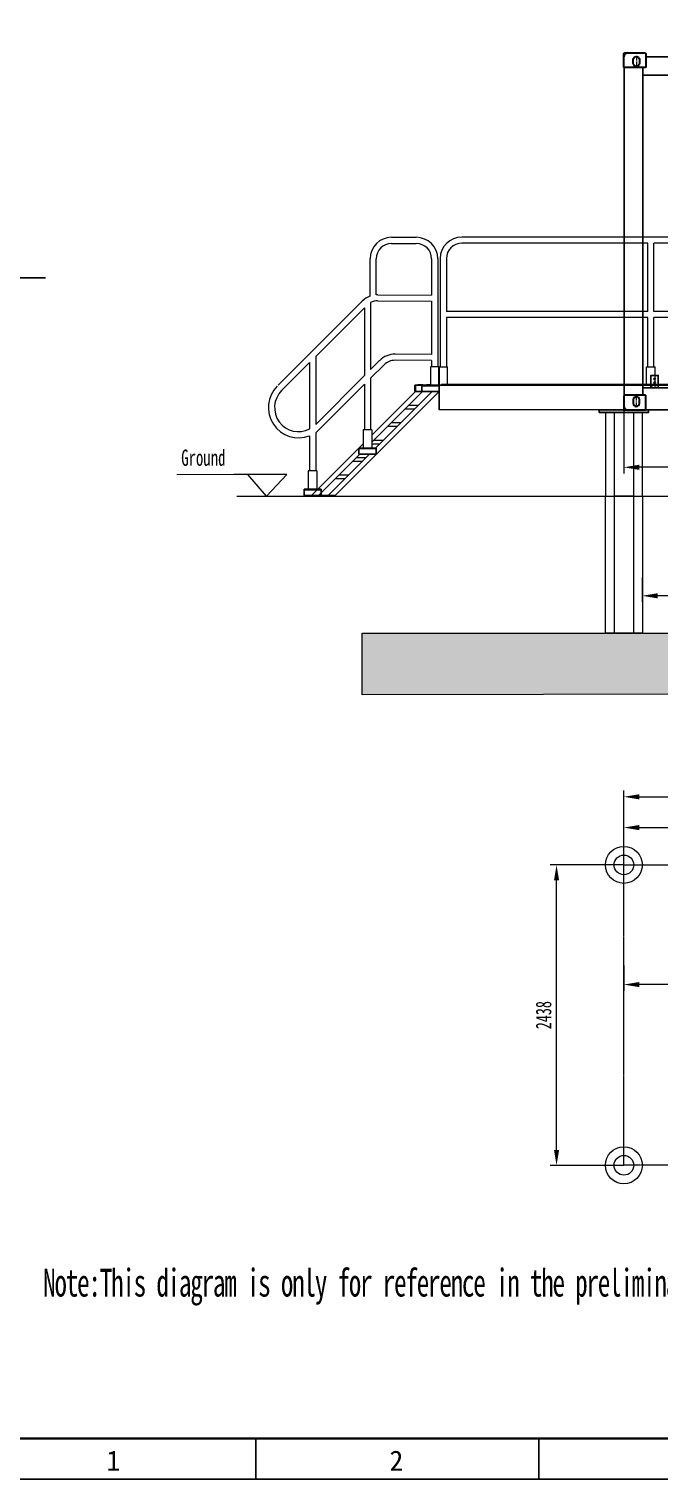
# Model space of a CAD drawing. Header units: millimetres. Extents: x 55614 to 110757, y -66981 to -47484.
# Drawn here: x 83641 to 88756, y -66981 to -55214 of the extents above; entities that cross this region are included whole.
import ezdxf

# ---------------------------------------------------------------- set-up
doc = ezdxf.new("R2010")
doc.units = ezdxf.units.MM
for name, pattern in [('ACAD_ISO02W100', [15, 12, -3]), ('ACAD_ISO03W100', [30, 12, -18]), ('AM_ISO02W050', [7.5, 6, -1.5]), ('CENTER', [50.8, 31.75, -6.35, 6.35, -6.35])]:
    doc.linetypes.add(name, pattern=pattern)
doc.layers.get('0').update_dxf_attribs({"lineweight": 15})
doc.layers.get('Defpoints').update_dxf_attribs({"lineweight": 15})
for name, color, linetype in [('02___PRT_ALL_AXES', 7, 'Continuous'), ('09_ALL_ROUNDS', 7, 'Continuous'), ('20_ALL_FEATURES', 7, 'Continuous'), ('FORM', 7, 'Continuous'), ('LY_Partlib2', 7, 'Continuous'), ('SB', 43, 'Continuous')]:
    doc.layers.add(name, color=color, linetype=linetype)
for name, color, linetype, lineweight in [('AM_0', 7, 'Continuous', 30), ('AM_7N', 4, 'CENTER', 15), ('THICK', 7, 'Continuous', 0)]:
    doc.layers.add(name, color=color, linetype=linetype, lineweight=lineweight)
doc.styles.add('KEHUA', font='STFANGSO.TTF')
doc.styles.add('TH_GBDIM', font='romans.shx', dxfattribs={"width": 0.8, "bigfont": 'gbcbig.shx'})
doc.styles.add('标准', font='simsun.ttc', dxfattribs={"width": 0.667})
doc.dimstyles.new('TH_GBDIM', dxfattribs={"dimscale": 42, "dimtxt": 3, "dimasz": 3, "dimexe": 1.2, "dimexo": 0, "dimgap": 1, "dimtad": 1, "dimdec": 1, "dimlfac": -1.5, "dimdsep": 46, "dimtxsty": 'TH_GBDIM', "dimcen": 2.5, "dimclrd": 130, "dimclre": 130, "dimclrt": 3, "dimadec": 0, "dimazin": 2, "dimtfac": 0.714286, "dimtdec": 1, "dimtmove": 0, "dimatfit": 3, "dimfxl": 1, "dimtolj": 1, "dimtzin": 0, "dimlwd": -1, "dimlwe": -1, "dimarcsym": 0})

# ---------------------------------------------------------------- blocks, each defined once
blk = doc.blocks.new('*D1392')
at = {"color": 130}
for p, q in [((88470, -61998), (88470, -61644)), ((91720, -61998), (91720, -61644)), ((88596, -61695), (91594, -61695))]:
    blk.add_line(p, q, dxfattribs=at)
for points in [[(88596, -61674), (88596, -61716), (88470, -61695)], [(91594, -61716), (91594, -61674), (91720, -61695)]]:
    blk.add_solid(points, dxfattribs=at)
at = {"layer": 'Defpoints', "color": 0}
for p in [(91720, -61695), (88470, -61998), (91720, -61998)]:
    blk.add_point(p, dxfattribs=at)
at = {"color": 3, "insert": (90095, -61590), "char_height": 126, "attachment_point": 5, "style": '标准'}
blk.add_mtext('\\A1;\\A1;3250', dxfattribs=at)
blk = doc.blocks.new('*D1408')
at = {"color": 130}
for p, q in [((88470, -61998), (87873, -61998)), ((87924, -64310), (87924, -62124)), ((88470, -64436), (87873, -64436))]:
    blk.add_line(p, q, dxfattribs=at)
for points in [[(87945, -62124), (87903, -62124), (87924, -61998)], [(87903, -64310), (87945, -64310), (87924, -64436)]]:
    blk.add_solid(points, dxfattribs=at)
at = {"layer": 'Defpoints', "color": 0}
for p in [(87924, -61998), (88470, -61998), (88470, -64436)]:
    blk.add_point(p, dxfattribs=at)
at = {"color": 3, "insert": (87819, -63217), "char_height": 126, "attachment_point": 5, "rotation": 90, "style": '标准'}
blk.add_mtext('\\A1;\\A1;2438', dxfattribs=at)
blk = doc.blocks.new('*D1411')
at = {"color": 130}
for p, q in [((90978, -59605), (90978, -59864)), ((88620, -59666), (88620, -59864)), ((90852, -59814), (88746, -59814))]:
    blk.add_line(p, q, dxfattribs=at)
for points in [[(88746, -59793), (88746, -59835), (88620, -59814)], [(90852, -59835), (90852, -59793), (90978, -59814)]]:
    blk.add_solid(points, dxfattribs=at)
at = {"layer": 'Defpoints', "color": 0}
for p in [(90978, -59605), (88620, -59666), (88620, -59814)]:
    blk.add_point(p, dxfattribs=at)
at = {"color": 3, "insert": (89799, -59709), "char_height": 126, "attachment_point": 5, "style": '标准'}
blk.add_mtext('\\A1;\\A1;2358', dxfattribs=at)
blk = doc.blocks.new('*D1418')
at = {"color": 130}
for p, q in [((88470, -61848), (88470, -61395)), ((94528, -61998), (94528, -61395)), ((88596, -61445), (94402, -61445))]:
    blk.add_line(p, q, dxfattribs=at)
for points in [[(88596, -61424), (88596, -61466), (88470, -61445)], [(94402, -61466), (94402, -61424), (94528, -61445)]]:
    blk.add_solid(points, dxfattribs=at)
at = {"layer": 'Defpoints', "color": 0}
for p in [(94528, -61445), (88470, -61848), (94528, -61998)]:
    blk.add_point(p, dxfattribs=at)
at = {"color": 3, "insert": (91499, -61340), "char_height": 126, "attachment_point": 5, "style": '标准'}
blk.add_mtext('\\A1;\\A1;6058', dxfattribs=at)
blk = doc.blocks.new('*D1419')
at = {"color": 130}
for p, q in [((88470, -62813), (88470, -63020)), ((90978, -62813), (90978, -63020)), ((90852, -62969), (88596, -62969))]:
    blk.add_line(p, q, dxfattribs=at)
for points in [[(88596, -62948), (88596, -62990), (88470, -62969)], [(90852, -62990), (90852, -62948), (90978, -62969)]]:
    blk.add_solid(points, dxfattribs=at)
at = {"layer": 'Defpoints', "color": 0}
for p in [(88470, -62813), (90978, -62813), (88470, -62969)]:
    blk.add_point(p, dxfattribs=at)
at = {"color": 3, "insert": (89724, -62864), "char_height": 126, "attachment_point": 5, "style": '标准'}
blk.add_mtext('\\A1;\\A1;2508', dxfattribs=at)
blk = doc.blocks.new('gfdgdsg')
at = {"color": 7, "linetype": 'Continuous'}
for p, q in [((565683, -304354), (565883, -304354)), ((565683, -304404), (565883, -304404)), ((565508, -304833), (565508, -304529)), ((565558, -304822), (565558, -304529)), ((566008, -304529), (566008, -304823)), ((566058, -304529), (566058, -305404)), ((566058, -304529), (566058, -305404)), ((564762, -305554), (565445, -304871)), ((565570, -304820), (566008, -304823)), ((565570, -304870), (566008, -304873)), ((566008, -304873), (566008, -305304)), ((565067, -305320), (565463, -304925)), ((565463, -304925), (565463, -305476)), ((565513, -304884), (565513, -305426)), ((565067, -305320), (565067, -305872)), ((566008, -305304), (565711, -305302)), ((564790, -305598), (565017, -305370)), ((565017, -305370), (565017, -305909)), ((565586, -305353), (565513, -305426)), ((565622, -305388), (565513, -305497)), ((566008, -305354), (565711, -305352)), ((565998, -305404), (565998, -305554)), ((566068, -305404), (565998, -305404)), ((566008, -305354), (566008, -305404)), ((566068, -305404), (566068, -305554)), ((566068, -305404), (566068, -305554)), ((565463, -305476), (565067, -305872)), ((565463, -305547), (565067, -305942)), ((565463, -305547), (565463, -305915)), ((565513, -305497), (565513, -305915)), ((565873, -305558), (565873, -305604)), ((565877, -305554), (565877, -305557)), ((565877, -305558), (565877, -305600)), ((565873, -305604), (565876, -305604)), ((565868, -305749), (565790, -305749)), ((565898, -305719), (565820, -305719)), ((565453, -305915), (565453, -306065)), ((565523, -305915), (565453, -305915)), ((565523, -305915), (565523, -306065)), ((565727, -305890), (565649, -305890)), ((565757, -305860), (565679, -305860)), ((565017, -305964), (565017, -306249)), ((565067, -305942), (565067, -306249)), ((565586, -306032), (565523, -306032)), ((565616, -306002), (565537, -306002)), ((565444, -306173), (565366, -306173)), ((565474, -306143), (565396, -306143)), ((565007, -306249), (565007, -306399)), ((565077, -306249), (565007, -306249)), ((565077, -306249), (565077, -306399)), ((565333, -306285), (565254, -306285)), ((565303, -306315), (565224, -306315)), ((564972, -306449), (564972, -306454)), ((565225, -306449), (564972, -306449)), ((564972, -306454), (565220, -306454))]:
    blk.add_line(p, q, dxfattribs=at)
at = {"color": 3, "linetype": 'Continuous'}
for p, q in [((565876, -305558), (565876, -305604)), ((565220, -306454), (566070, -305604)), ((565523, -305960), (565878, -305604)), ((565523, -306016), (565935, -305604)), ((565553, -306065), (566013, -305604)), ((565928, -305604), (565881, -305604)), ((565028, -306454), (565453, -306030)), ((565085, -306454), (565424, -306115)), ((565163, -306454), (565503, -306115))]:
    blk.add_line(p, q, dxfattribs=at)
at = {"color": 7, "linetype": 'Continuous'}
for centre, radius, start, end in [((565683, -304529), 175, 90, 180), ((565683, -304529), 125, 90, 180), ((565883, -304529), 175, 0, 90), ((565883, -304529), 125, 0, 90), ((565569, -304995), 175, 110.6584, 135), ((565569, -304995), 125, 89.6188, 116.9307), ((565569, -304995), 175, 89.6188, 93.7114), ((565710, -305477), 175, 89.6188, 135), ((565710, -305477), 125, 89.6188, 135), ((564928, -305736), 245, 135, 291.5182), ((565877, -305558), 4, 90, 180), ((564928, -305736), 195, 135, 297.5756)]:
    blk.add_arc(centre, radius, start, end, dxfattribs=at)
at = {"color": 3, "linetype": 'Continuous'}
blk.add_arc((565877, -305558), 1, 90, 180, dxfattribs=at)
at = {"layer": '02___PRT_ALL_AXES', "color": 7, "linetype": 'Continuous'}
for p, q in [((565895, -305554), (565895, -305553)), ((565910, -305554), (565910, -305553)), ((565928, -305604), (565928, -305554)), ((566068, -305554), (565928, -305554)), ((566068, -305558), (565928, -305558)), ((565937, -305554), (565937, -305553)), ((565938, -305554), (565938, -305553)), ((565966, -305554), (565966, -305553)), ((565981, -305554), (565981, -305553)), ((566068, -305604), (566068, -305554)), ((566068, -305604), (566068, -305554)), ((566068, -305604), (565928, -305604)), ((565418, -306115), (565418, -306065)), ((565558, -306065), (565418, -306065)), ((565558, -306069), (565418, -306069)), ((565558, -306115), (565418, -306115)), ((565558, -306115), (565558, -306065)), ((564972, -306449), (564972, -306399)), ((565112, -306399), (564972, -306399)), ((565112, -306403), (564972, -306403)), ((565112, -306449), (565112, -306399)), ((565112, -306449), (564972, -306449))]:
    blk.add_line(p, q, dxfattribs=at)
at = {"layer": '09_ALL_ROUNDS', "color": 7, "linetype": 'Continuous'}
for p, q in [((565897, -305551), (565908, -305551)), ((565908, -305551), (565935, -305551)), ((565935, -305551), (565936, -305551)), ((565968, -305551), (565979, -305551)), ((565979, -305551), (565998, -305551))]:
    blk.add_line(p, q, dxfattribs=at)
for centre, start, end in [((565897, -305553), 90, 180), ((565908, -305553), 0, 90), ((565935, -305553), 0, 90), ((565936, -305553), 0, 90), ((565968, -305553), 90, 180), ((565979, -305553), 0, 90)]:
    blk.add_arc(centre, 2, start, end, dxfattribs=at)
at = {"layer": '20_ALL_FEATURES', "color": 7, "linetype": 'Continuous'}
for p, q in [((565873, -305604), (565873, -305554)), ((565873, -305554), (565928, -305554)), ((565873, -305604), (565928, -305604))]:
    blk.add_line(p, q, dxfattribs=at)
blk = doc.blocks.new('y65iu76u67u6')
at = {"color": 7, "linetype": 'Continuous'}
for p, q in [((945969, -88536), (937281, -88536)), ((938790, -88586), (937281, -88586)), ((938790, -89139), (938790, -88586)), ((938840, -89139), (938840, -88586)), ((940195, -88586), (938840, -88586)), ((940195, -89139), (940195, -88586)), ((940245, -89139), (940245, -88586)), ((941600, -88586), (940245, -88586)), ((941600, -89139), (941600, -88586)), ((943005, -88586), (941650, -88586)), ((941650, -89139), (941650, -88586)), ((943005, -89139), (943005, -88586)), ((944410, -88586), (943055, -88586)), ((943055, -89139), (943055, -88586)), ((944410, -89139), (944410, -88586)), ((945969, -88586), (944460, -88586)), ((944460, -89139), (944460, -88586)), ((937106, -88711), (937106, -89589)), ((937156, -88711), (937156, -89139)), ((946094, -89139), (946094, -88711)), ((946144, -89589), (946144, -88711)), ((938790, -89139), (937156, -89139)), ((937156, -89189), (937156, -89589)), ((938790, -89189), (937156, -89189)), ((938790, -89589), (938790, -89189)), ((940195, -89139), (938840, -89139)), ((938840, -89589), (938840, -89189)), ((940195, -89189), (938840, -89189)), ((940195, -89589), (940195, -89189)), ((941600, -89139), (940245, -89139)), ((940245, -89589), (940245, -89189)), ((941600, -89189), (940245, -89189)), ((941600, -89589), (941600, -89189)), ((943005, -89139), (941650, -89139)), ((943005, -89189), (941650, -89189)), ((941650, -89589), (941650, -89189)), ((943005, -89589), (943005, -89189)), ((944410, -89139), (943055, -89139)), ((944410, -89189), (943055, -89189)), ((943055, -89589), (943055, -89189)), ((944410, -89589), (944410, -89189)), ((946094, -89139), (944460, -89139)), ((946094, -89189), (944460, -89189)), ((944460, -89589), (944460, -89189)), ((946094, -89589), (946094, -89189)), ((937096, -89739), (937096, -89589)), ((937096, -89589), (937166, -89589)), ((937166, -89739), (937166, -89589)), ((938780, -89739), (938780, -89589)), ((938780, -89589), (938850, -89589)), ((938850, -89739), (938850, -89589)), ((940185, -89739), (940185, -89589)), ((940185, -89589), (940255, -89589)), ((940255, -89739), (940255, -89589)), ((941590, -89739), (941590, -89589)), ((941590, -89589), (941660, -89589)), ((941660, -89739), (941660, -89589)), ((942995, -89739), (942995, -89589)), ((942995, -89589), (943065, -89589)), ((943065, -89739), (943065, -89589)), ((944400, -89739), (944400, -89589)), ((944400, -89589), (944470, -89589)), ((944470, -89739), (944470, -89589)), ((946154, -89589), (946084, -89589)), ((946084, -89589), (946084, -89739)), ((946154, -89589), (946154, -89739))]:
    blk.add_line(p, q, dxfattribs=at)
for centre, radius, start, end in [((937281, -88711), 175, 90, 180), ((937281, -88711), 125, 90, 180), ((945969, -88711), 175, 0, 90), ((945969, -88711), 125, 0, 90)]:
    blk.add_arc(centre, radius, start, end, dxfattribs=at)
at = {"layer": '02___PRT_ALL_AXES', "color": 7, "linetype": 'Continuous'}
blk.add_line((946154, -89739), (937096, -89739), dxfattribs=at)
blk = doc.blocks.new('*D1426')
at = {"color": 130}
for p, q in [((88470, -58233), (88470, -58821)), ((91720, -58325), (91720, -58821)), ((91594, -58771), (88596, -58771))]:
    blk.add_line(p, q, dxfattribs=at)
for points in [[(88596, -58750), (88596, -58792), (88470, -58771)], [(91594, -58792), (91594, -58750), (91720, -58771)]]:
    blk.add_solid(points, dxfattribs=at)
at = {"layer": 'Defpoints', "color": 0}
for p in [(88470, -58233), (91720, -58325), (88470, -58771)]:
    blk.add_point(p, dxfattribs=at)
at = {"color": 3, "insert": (90095, -58666), "char_height": 126, "attachment_point": 5, "style": '标准'}
blk.add_mtext('\\A1;\\A1;3250', dxfattribs=at)
blk = doc.blocks.new('RY76UI67U656')
at = {"layer": 'AM_0'}
for points in [[(31680, -89221, -0.414214), (31674, -89215), (31674, -89109, -0.414214), (31680, -89103), (31846, -89103, -0.414214), (31852, -89109), (31852, -89215, -0.414214), (31846, -89221)], [(31750, -89157, -1), (31801, -89157), (31801, -89186, -1), (31750, -89186)], [(31680, -91881, 0.414214), (31674, -91887), (31674, -91993, 0.414214), (31680, -91999), (31846, -91999, 0.414214), (31852, -91993), (31852, -91887, 0.414214), (31846, -91881)], [(31750, -91945, 1), (31801, -91945), (31801, -91917, 1), (31750, -91917)]]:
    blk.add_lwpolyline(points, format="xyb", close=True, dxfattribs=at)
for centre, start, end in [((31704, -89133), 90, 180), ((31704, -91969), 180, 270)]:
    blk.add_arc(centre, 30, start, end, dxfattribs=at)
at = {"layer": 'AM_7N'}
for p, q in [((31776, -89127), (31776, -89216)), ((31776, -91975), (31776, -91886))]:
    blk.add_line(p, q, dxfattribs=at)
at = {"layer": 'THICK', "lineweight": -3}
for points in [[(37515, -89284), (37515, -89221), (37554, -89221), (37554, -89134), (31852, -89134), (31852, -89221), (31828, -89221), (31828, -89284)], [(31678, -89221), (31828, -89221), (31828, -91881), (31678, -91881)], [(37515, -91819), (37515, -91881), (37554, -91881), (37554, -91999), (31852, -91999), (31852, -91881), (31828, -91881), (31828, -91819)]]:
    blk.add_lwpolyline(points, close=True, dxfattribs=at)
at = {"layer": 'THICK', "color": 2, "lineweight": -3}
blk.add_lwpolyline([(31894, -91819), (31954, -91819), (31954, -91719), (31894, -91719)], close=True, dxfattribs=at)
at = {"layer": 'THICK', "color": 2, "linetype": 'ACAD_ISO03W100', "lineweight": -3}
blk.add_lwpolyline([(31954, -91819), (31894, -91819), (31894, -91814), (31954, -91814)], close=True, dxfattribs=at)
at = {"layer": 'THICK', "color": 2, "lineweight": -3}
for centre in [(31924, -91749), (31924, -91779)]:
    blk.add_circle(centre, 6.5, dxfattribs=at)
blk = doc.blocks.new('1')
at = {"layer": 'FORM', "color": 4}
for p, q in [((1805.08, 2827.76), (1814.13, 2827.76)), ((1840.27, 2678.44), (1840.27, 2683.47)), ((1875.47, 2678.44), (1875.47, 2683.47))]:
    blk.add_line(p, q, dxfattribs=at)
at = {"layer": 'FORM', "color": 6}
blk.add_lwpolyline([(1805.08, 2977.08), (2227.4, 2977.08), (2227.4, 2678.44), (1805.08, 2678.44)], close=True, dxfattribs=at)
at = {"layer": 'FORM', "color": 8, "lineweight": 40}
blk.add_lwpolyline([(1810.11, 2683.47), (2222.37, 2683.47), (2222.37, 2972.06), (1810.11, 2972.06)], close=True, dxfattribs=at)
at = {"layer": 'FORM', "color": 4, "style": 'KEHUA'}
for s, p in [('2', (1856.89, 2679.47)), ('1', (1821.7, 2679.47))]:
    blk.add_text(s, height=2.51, dxfattribs=at).set_placement(p)

msp = doc.modelspace()

# ---------------------------------------------------------------- hatches: boundary and pattern name
at = {"lineweight": 25}
h = msp.add_hatch(color=1, dxfattribs=at)
h.dxf.hatch_style = 1
h.paths.add_polyline_path([(88270.364, -58305.248), (88670.401, -58305.248), (88670.401, -58325.26), (88270.364, -58325.26)])
h = msp.add_hatch()
h.set_pattern_fill('CONCRE', color=256, scale=10)
h.set_pattern_definition([(0, (-4141, -30622.47), (254, 254), [31.75, -222.25]), (90, (-4141, -30622.47), (-254, 254), [31.75, -222.25]), (135, (-4109.25, -30622.47), (-254, 0), [44.9013, -314.309]), (0, (-4109.25, -30479.6), (254, 254), [31.75, -222.25]), (45, (-4093.37, -30495.47), (0, 254), [22.4506, -336.7596]), (135, (-4093.37, -30495.47), (-254, 0), [22.4506, -336.7596]), (0, (-4014, -30416.1), (254, 254), [44.9013, -209.0987]), (45, (-4014, -30416.1), (0, 254), [31.75, -327.46025]), (135, (-3969.1, -30416.1), (-254, 0), [31.75, -327.46025]), (90, (-3966.37, -30558.97), (-254, 254), [31.75, -222.25]), (45, (-3966.37, -30558.97), (0, 254), [22.4506, -336.7596]), (135, (-3950.5, -30543.1), (-254, 0), [22.4506, -336.7596]), (0, (-4109.25, -30558.97), (254, 254), [15.875, -212.725]), (0, (-3918.75, -30495.47), (254, 254), [15.875, -212.725]), (90, (-3998.12, -30463.72), (-254, 254), [15.875, -212.725]), (135, (-3966.37, -30606.6), (-254, 0), [22.4506, -336.7596]), (135, (-4077.5, -30431.97), (-254, 0), [22.4506, -336.7596]), (45, (-4021.93, -30539.13), (0, 254), [22.4506, -336.7596]), (90, (-4053.68, -30590.72), (-254, 254), [3.96875, -250.03125]), (90, (-4041.78, -30483.57), (-254, 254), [3.96875, -250.03125]), (90, (-3922.72, -30439.9), (-254, 254), [3.96875, -250.03125]), (90, (-3918.75, -30574.85), (-254, 254), [3.96875, -250.03125])])
h.paths.add_polyline_path([(86346.522, -60116.75), (96652.173, -60116.738), (96652.228, -60597.508), (86346.522, -60616.775)])

# ---------------------------------------------------------------- linework, layer by layer
at = {"color": 0, "lineweight": 25}
msp.add_line((86970.368, -58105.235), (86970.368, -58305.26), dxfattribs=at)
for p, q in [((85734.406, -58829.375), (84841.175, -58829.375)), ((85568.676, -59005.26), (85417.002, -58829.375)), ((85568.676, -59005.26), (85734.406, -58829.375)), ((85327.63, -59005.26), (97097.387, -59005.26))]:
    msp.add_line(p, q)
for points in [[(86970.368, -58105.235), (96028.951, -58105.546), (96028.368, -58305.26), (86970.368, -58305.26)], [(86346.522, -60116.75), (96652.173, -60116.738), (96652.228, -60597.508), (86346.522, -60616.775)]]:
    msp.add_lwpolyline(points, close=True)
at = {"color": 6, "lineweight": 25}
msp.add_lwpolyline([(86990.368, -58105.235), (96028.951, -58105.235), (96028.951, -58099.199), (86990.368, -58099.199)], close=True, dxfattribs=at)
at = {"color": 1, "lineweight": 25}
msp.add_lwpolyline([(88270.364, -58305.248), (88670.401, -58305.248), (88670.401, -58325.26), (88270.364, -58325.26)], close=True, dxfattribs=at)
at = {"color": 3}
msp.add_lwpolyline([(88620.368, -58325.26), (88320.364, -58325.26), (88320.364, -59005.26), (88620.368, -59005.26)], close=True, dxfattribs=at)
at = {"linetype": 'AM_ISO02W050'}
for points in [[(88550.368, -58325.26), (88390.364, -58325.26), (88390.364, -59005.26), (88550.368, -59005.26)], [(88550.368, -59005.26), (88390.364, -59005.26), (88390.364, -60116.738), (88550.368, -60116.738)]]:
    msp.add_lwpolyline(points, close=True, dxfattribs=at)
at = {"color": 3, "linetype": 'AM_ISO02W050'}
msp.add_lwpolyline([(88620.368, -59005.26), (88620.368, -60116.738), (88320.364, -60116.738), (88320.364, -59005.26)], dxfattribs=at)
at = {"linetype": 'ACAD_ISO02W100', "ltscale": 0.1}
msp.add_lwpolyline([(94528.383, -64435.59), (88470.366, -64435.59), (88470.366, -61997.59), (94528.383, -61997.59)], close=True, dxfattribs=at)
at = {"color": 3, "linetype": 'Continuous'}
for centre in [(88470.366, -61997.59), (88470.366, -64435.59)]:
    msp.add_circle(centre, 150.002, dxfattribs=at)
at = {"color": 3}
for centre in [(88470.366, -61997.59), (88470.366, -64435.59)]:
    msp.add_circle(centre, 80, dxfattribs=at)

# ---------------------------------------------------------------- block references
at = {"layer": 'THICK', "lineweight": -3}
for name, p in [('RY76UI67U656', (56795.929, 33694.033)), ('y65iu76u67u6', (-850126.492, 31633.455))]:
    msp.add_blockref(name, p, dxfattribs=at)
at = {"layer": 'THICK'}
msp.add_blockref('gfdgdsg', (-479098.153, 247449.232), dxfattribs=at)

# ---------------------------------------------------------------- texts
at = {"color": 1, "insert": (83756.27, -65275.535), "char_height": 225, "width": 11599.13343, "attachment_point": 1, "style": '标准'}
msp.add_mtext('{\\T0.9;Note:This diagram is only for reference in the preliminary plan, and the final design shall prevail;}', dxfattribs=at)

# ---------------------------------------------------------------- dimensions: what is measured, and where the dimension line sits
for base, p1, p2, picture, middle in [((88470.383, -58770.944), (91720.364, -58325.26), (88470.383, -58232.727), '*D1426', (90095.373, -58665.944)), ((88620.368, -59814.099), (90978.374, -59605.273), (88620.368, -59665.906), '*D1411', (89799.371, -59709.099)), ((94528.383, -61444.971), (88470.366, -61847.588), (94528.383, -61997.59), '*D1418', (91499.375, -61339.971)), ((91720.325, -61694.729), (88470.366, -61997.59), (91720.325, -61997.59), '*D1392', (90095.346, -61589.729)), ((88470.366, -62969.121), (90978.374, -62813.229), (88470.366, -62813.229), '*D1419', (89724.37, -62864.121))]:
    dim = msp.add_linear_dim(base=base, p1=p1, p2=p2, text='\\A1;<>', dimstyle='TH_GBDIM', override={"dimtxsty": '标准'})
    dim.commit()
    dim.dimension.update_dxf_attribs({"geometry": picture, "text_midpoint": middle})
dim = msp.add_linear_dim(base=(87923.537, -61997.59), p1=(88470.366, -64435.59), p2=(88470.366, -61997.59), angle=90, text='\\A1;<>', dimstyle='TH_GBDIM', override={"dimtxsty": '标准'})
dim.commit()
dim.dimension.update_dxf_attribs({"geometry": '*D1408', "text_midpoint": (87818.537, -63216.59)})

# ---------------------------------------------------------------- next in the draw order: texts
at = {"layer": 'SB', "color": 1, "ltscale": 20, "insert": (84876.944, -58627.212), "char_height": 132, "attachment_point": 1, "style": '标准', "bg_fill": 2}
msp.add_mtext('Ground', dxfattribs=at)

# ---------------------------------------------------------------- next in the draw order: block references
at = {"layer": 'LY_Partlib2', "xscale": 65.28547535580151, "yscale": 65.28547535580151, "zscale": 65.28547535580151}
msp.add_blockref('1', (-34659.727, -241844.639), dxfattribs=at)

doc.saveas('drawing.dxf')
